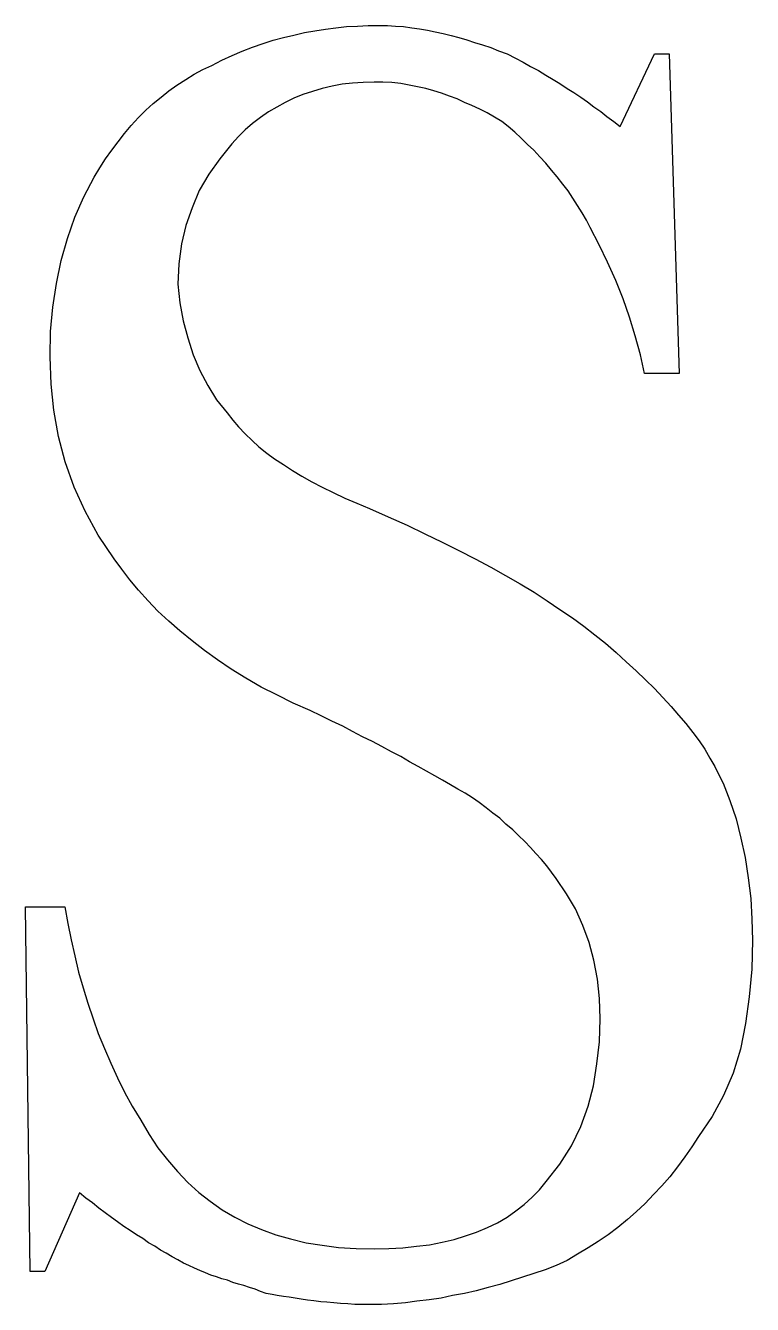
# Model space of a CAD drawing. Header units: millimetres. Extents: x 421 to 3085, y -1408 to 277.
# Drawn here: x 1821.278 to 1822.16, y -698.164 to -696.612 of the extents above; entities that cross this region are included whole.
import ezdxf

# ---------------------------------------------------------------- set-up
doc = ezdxf.new("R2010")
doc.units = ezdxf.units.MM

msp = doc.modelspace()

# ---------------------------------------------------------------- linework, layer by layer
at = {"color": 18, "linetype": 'Continuous', "true_color": 0x000000}
for p, q in [((1821.6162, -696.6198), (1821.6289, -696.6179)), ((1821.6289, -696.6179), (1821.6416, -696.616)), ((1821.6416, -696.616), (1821.6543, -696.6141)), ((1821.6543, -696.6141), (1821.6671, -696.6128)), ((1821.6671, -696.6128), (1821.6804, -696.6122)), ((1821.6804, -696.6122), (1821.6937, -696.6115)), ((1821.6937, -696.6115), (1821.7071, -696.6115)), ((1821.7071, -696.6115), (1821.7172, -696.6115)), ((1821.7172, -696.6115), (1821.7268, -696.6122)), ((1821.7268, -696.6122), (1821.7363, -696.6128)), ((1821.7363, -696.6128), (1821.7465, -696.6141)), ((1821.7465, -696.6141), (1821.756, -696.6153)), ((1821.756, -696.6153), (1821.7655, -696.6172)), ((1821.7655, -696.6172), (1821.775, -696.6191)), ((1821.5533, -696.6376), (1821.566, -696.6331)), ((1821.566, -696.6331), (1821.5781, -696.6293)), ((1821.5781, -696.6293), (1821.5908, -696.6261)), ((1821.5908, -696.6261), (1821.6035, -696.623)), ((1821.6035, -696.623), (1821.6162, -696.6198)), ((1821.775, -696.6191), (1821.7846, -696.6211)), ((1821.7846, -696.6211), (1821.7941, -696.6236)), ((1821.7941, -696.6236), (1821.8036, -696.6261)), ((1821.8036, -696.6261), (1821.8132, -696.6287)), ((1821.8132, -696.6287), (1821.8227, -696.6319)), ((1821.8227, -696.6319), (1821.8322, -696.635)), ((1821.5159, -696.6535), (1821.5286, -696.6477)), ((1821.5286, -696.6477), (1821.5406, -696.6427)), ((1821.5406, -696.6427), (1821.5533, -696.6376)), ((1821.8322, -696.635), (1821.8424, -696.6382)), ((1821.8424, -696.6382), (1821.8519, -696.642)), ((1821.8519, -696.642), (1821.8621, -696.6458)), ((1821.8621, -696.6458), (1821.8722, -696.6509)), ((1821.9993, -696.7341), (1822.0412, -696.6458)), ((1822.0412, -696.6458), (1822.059, -696.6458)), ((1822.059, -696.6458), (1822.0711, -697.034)), ((1821.493, -696.6649), (1821.5038, -696.6598)), ((1821.5038, -696.6598), (1821.5159, -696.6535)), ((1821.8722, -696.6509), (1821.8818, -696.656)), ((1821.8818, -696.656), (1821.8907, -696.6611)), ((1821.8907, -696.6611), (1821.9002, -696.6662)), ((1821.4612, -696.6839), (1821.472, -696.677)), ((1821.472, -696.677), (1821.4822, -696.6706)), ((1821.4822, -696.6706), (1821.493, -696.6649)), ((1821.9002, -696.6662), (1821.9091, -696.6719)), ((1821.9091, -696.6719), (1821.918, -696.677)), ((1821.918, -696.677), (1821.9262, -696.682)), ((1821.4422, -696.6986), (1821.4517, -696.6909)), ((1821.4517, -696.6909), (1821.4612, -696.6839)), ((1821.6143, -696.6954), (1821.6035, -696.6998)), ((1821.6258, -696.6916), (1821.6143, -696.6954)), ((1821.6378, -696.6878), (1821.6258, -696.6916)), ((1821.6499, -696.6852), (1821.6378, -696.6878)), ((1821.662, -696.6827), (1821.6499, -696.6852)), ((1821.6747, -696.6814), (1821.662, -696.6827)), ((1821.6874, -696.6808), (1821.6747, -696.6814)), ((1821.7007, -696.6801), (1821.6874, -696.6808)), ((1821.7115, -696.6801), (1821.7007, -696.6801)), ((1821.7223, -696.6808), (1821.7115, -696.6801)), ((1821.7331, -696.682), (1821.7223, -696.6808)), ((1821.7433, -696.6839), (1821.7331, -696.682)), ((1821.7534, -696.6859), (1821.7433, -696.6839)), ((1821.7636, -696.6878), (1821.7534, -696.6859)), ((1821.7731, -696.6909), (1821.7636, -696.6878)), ((1821.7827, -696.6935), (1821.7731, -696.6909)), ((1821.7922, -696.6973), (1821.7827, -696.6935)), ((1821.9262, -696.682), (1821.9351, -696.6878)), ((1821.9351, -696.6878), (1821.9434, -696.6928)), ((1821.9434, -696.6928), (1821.9516, -696.6986)), ((1821.4237, -696.7144), (1821.4326, -696.7062)), ((1821.4326, -696.7062), (1821.4422, -696.6986)), ((1821.5826, -696.7106), (1821.5724, -696.7163)), ((1821.5927, -696.7049), (1821.5826, -696.7106)), ((1821.6035, -696.6998), (1821.5927, -696.7049)), ((1821.8017, -696.7005), (1821.7922, -696.6973)), ((1821.8106, -696.7049), (1821.8017, -696.7005)), ((1821.8195, -696.7087), (1821.8106, -696.7049)), ((1821.829, -696.7132), (1821.8195, -696.7087)), ((1821.9516, -696.6986), (1821.9599, -696.7043)), ((1821.9599, -696.7043), (1821.9675, -696.71)), ((1821.9675, -696.71), (1821.9758, -696.7157)), ((1821.406, -696.7329), (1821.4149, -696.7233)), ((1821.4149, -696.7233), (1821.4237, -696.7144)), ((1821.5629, -696.7233), (1821.5533, -696.7303)), ((1821.5724, -696.7163), (1821.5629, -696.7233)), ((1821.8379, -696.7176), (1821.829, -696.7132)), ((1821.8468, -696.7227), (1821.8379, -696.7176)), ((1821.8557, -696.7278), (1821.8468, -696.7227)), ((1821.9758, -696.7157), (1821.9834, -696.7221)), ((1821.9834, -696.7221), (1821.9917, -696.7278)), ((1821.3977, -696.7424), (1821.406, -696.7329)), ((1821.5444, -696.7379), (1821.5362, -696.7462)), ((1821.5533, -696.7303), (1821.5444, -696.7379)), ((1821.8633, -696.7341), (1821.8557, -696.7278)), ((1821.8716, -696.7411), (1821.8633, -696.7341)), ((1821.8792, -696.7481), (1821.8716, -696.7411)), ((1821.9917, -696.7278), (1821.9993, -696.7341)), ((1821.3825, -696.7627), (1821.3901, -696.7526)), ((1821.3901, -696.7526), (1821.3977, -696.7424)), ((1821.5279, -696.7551), (1821.5133, -696.7735)), ((1821.5362, -696.7462), (1821.5279, -696.7551)), ((1821.8868, -696.7557), (1821.8792, -696.7481)), ((1821.8945, -696.7627), (1821.8868, -696.7557)), ((1821.3748, -696.7735), (1821.3825, -696.7627)), ((1821.9021, -696.771), (1821.8945, -696.7627)), ((1821.9091, -696.7786), (1821.9021, -696.771)), ((1821.3609, -696.7957), (1821.3678, -696.7843)), ((1821.3678, -696.7843), (1821.3748, -696.7735)), ((1821.5133, -696.7735), (1821.5, -696.7919)), ((1821.9161, -696.7869), (1821.9091, -696.7786)), ((1821.9231, -696.7951), (1821.9161, -696.7869)), ((1821.3482, -696.8193), (1821.3609, -696.7957)), ((1821.5, -696.7919), (1821.4885, -696.8116)), ((1821.93, -696.804), (1821.9231, -696.7951)), ((1821.9364, -696.8123), (1821.93, -696.804)), ((1821.3374, -696.844), (1821.3482, -696.8193)), ((1821.4885, -696.8116), (1821.4797, -696.8326)), ((1821.9421, -696.8212), (1821.9364, -696.8123)), ((1821.4797, -696.8326), (1821.472, -696.8542)), ((1821.9478, -696.8301), (1821.9421, -696.8212)), ((1821.9535, -696.8389), (1821.9478, -696.8301)), ((1821.3285, -696.8701), (1821.3374, -696.844)), ((1821.9586, -696.8478), (1821.9535, -696.8389)), ((1821.9631, -696.8567), (1821.9586, -696.8478)), ((1821.472, -696.8542), (1821.4669, -696.8764)), ((1821.9739, -696.8777), (1821.9631, -696.8567)), ((1821.3208, -696.8968), (1821.3285, -696.8701)), ((1821.4669, -696.8764), (1821.4638, -696.9006)), ((1821.984, -696.8987), (1821.9739, -696.8777)), ((1821.3151, -696.9247), (1821.3208, -696.8968)), ((1821.4638, -696.9006), (1821.4625, -696.9253)), ((1821.9942, -696.9209), (1821.984, -696.8987)), ((1821.3107, -696.9533), (1821.3151, -696.9247)), ((1821.4625, -696.9253), (1821.465, -696.9482)), ((1822.0031, -696.9431), (1821.9942, -696.9209)), ((1822.0107, -696.9654), (1822.0031, -696.9431)), ((1821.3081, -696.9831), (1821.3107, -696.9533)), ((1821.465, -696.9482), (1821.4689, -696.9698)), ((1821.4689, -696.9698), (1821.4746, -696.9908)), ((1822.0177, -696.9882), (1822.0107, -696.9654)), ((1821.3075, -697.0136), (1821.3081, -696.9831)), ((1822.0241, -697.0111), (1822.0177, -696.9882)), ((1821.4746, -696.9908), (1821.4809, -697.0111)), ((1821.3088, -697.0467), (1821.3075, -697.0136)), ((1821.4809, -697.0111), (1821.4892, -697.0302)), ((1822.0291, -697.034), (1822.0241, -697.0111)), ((1821.4892, -697.0302), (1821.4987, -697.0486)), ((1822.0711, -697.034), (1822.0291, -697.034)), ((1821.3119, -697.0784), (1821.3088, -697.0467)), ((1821.4987, -697.0486), (1821.5095, -697.0657)), ((1821.5095, -697.0657), (1821.5222, -697.0816)), ((1821.3177, -697.1102), (1821.3119, -697.0784)), ((1821.5222, -697.0816), (1821.5292, -697.0905)), ((1821.5292, -697.0905), (1821.5362, -697.0988)), ((1821.5362, -697.0988), (1821.5444, -697.107)), ((1821.3259, -697.1413), (1821.3177, -697.1102)), ((1821.5444, -697.107), (1821.5527, -697.1153)), ((1821.5527, -697.1153), (1821.561, -697.1229)), ((1821.561, -697.1229), (1821.5705, -697.1305)), ((1821.3367, -697.1718), (1821.3259, -697.1413)), ((1821.5705, -697.1305), (1821.58, -697.1375)), ((1821.58, -697.1375), (1821.5908, -697.1445)), ((1821.5908, -697.1445), (1821.6016, -697.1515)), ((1821.6016, -697.1515), (1821.6131, -697.1585)), ((1821.6131, -697.1585), (1821.6251, -697.1655)), ((1821.3501, -697.201), (1821.3367, -697.1718)), ((1821.6251, -697.1655), (1821.6378, -697.1718)), ((1821.6378, -697.1718), (1821.6512, -697.1782)), ((1821.6512, -697.1782), (1821.6651, -697.1852)), ((1821.6651, -697.1852), (1821.6798, -697.1915)), ((1821.6798, -697.1915), (1821.695, -697.1979)), ((1821.3659, -697.2303), (1821.3501, -697.201)), ((1821.695, -697.1979), (1821.7179, -697.208)), ((1821.7179, -697.208), (1821.7407, -697.2182)), ((1821.7407, -697.2182), (1821.7623, -697.2284)), ((1821.385, -697.2588), (1821.3659, -697.2303)), ((1821.7623, -697.2284), (1821.7833, -697.2385)), ((1821.7833, -697.2385), (1821.8036, -697.2487)), ((1821.8036, -697.2487), (1821.8233, -697.2588)), ((1821.3945, -697.2716), (1821.385, -697.2588)), ((1821.8233, -697.2588), (1821.8424, -697.269)), ((1821.8424, -697.269), (1821.8602, -697.2792)), ((1821.4041, -697.2843), (1821.3945, -697.2716)), ((1821.4149, -697.297), (1821.4041, -697.2843)), ((1821.8602, -697.2792), (1821.878, -697.2893)), ((1821.4263, -697.3097), (1821.4149, -697.297)), ((1821.878, -697.2893), (1821.8951, -697.2995)), ((1821.8951, -697.2995), (1821.911, -697.3097)), ((1821.4384, -697.3224), (1821.4263, -697.3097)), ((1821.911, -697.3097), (1821.9262, -697.3205)), ((1821.4517, -697.3344), (1821.4384, -697.3224)), ((1821.9262, -697.3205), (1821.9415, -697.3306)), ((1821.9415, -697.3306), (1821.9555, -697.3408)), ((1821.465, -697.3465), (1821.4517, -697.3344)), ((1821.4797, -697.3586), (1821.465, -697.3465)), ((1821.9555, -697.3408), (1821.9688, -697.351)), ((1821.4949, -697.37), (1821.4797, -697.3586)), ((1821.9688, -697.351), (1821.9815, -697.3611)), ((1821.9815, -697.3611), (1821.9948, -697.3726)), ((1821.5108, -697.3814), (1821.4949, -697.37)), ((1821.9948, -697.3726), (1822.0069, -697.384)), ((1821.5273, -697.3929), (1821.5108, -697.3814)), ((1821.5451, -697.4037), (1821.5273, -697.3929)), ((1822.0069, -697.384), (1822.019, -697.3948)), ((1821.5635, -697.4145), (1821.5451, -697.4037)), ((1822.019, -697.3948), (1822.0304, -697.4056)), ((1822.0304, -697.4056), (1822.0412, -697.4164)), ((1821.5826, -697.424), (1821.5635, -697.4145)), ((1821.6023, -697.4342), (1821.5826, -697.424)), ((1822.0412, -697.4164), (1822.0514, -697.4272)), ((1821.6232, -697.4431), (1821.6023, -697.4342)), ((1822.0514, -697.4272), (1822.0615, -697.438)), ((1822.0615, -697.438), (1822.0704, -697.4488)), ((1821.6366, -697.4494), (1821.6232, -697.4431)), ((1821.6493, -697.4558), (1821.6366, -697.4494)), ((1821.6626, -697.4621), (1821.6493, -697.4558)), ((1822.0704, -697.4488), (1822.0793, -697.4589)), ((1821.6747, -697.4685), (1821.6626, -697.4621)), ((1821.6867, -697.4748), (1821.6747, -697.4685)), ((1822.0793, -697.4589), (1822.0876, -697.4697)), ((1822.0876, -697.4697), (1822.0952, -697.4799)), ((1821.6988, -697.4805), (1821.6867, -697.4748)), ((1821.7102, -697.4869), (1821.6988, -697.4805)), ((1821.7217, -697.4933), (1821.7102, -697.4869)), ((1822.0952, -697.4799), (1822.1022, -697.4901)), ((1821.7331, -697.499), (1821.7217, -697.4933)), ((1821.7439, -697.5053), (1821.7331, -697.499)), ((1822.1022, -697.4901), (1822.1085, -697.5009)), ((1822.1085, -697.5009), (1822.1143, -697.511)), ((1821.7541, -697.511), (1821.7439, -697.5053)), ((1821.7642, -697.5168), (1821.7541, -697.511)), ((1821.7744, -697.5225), (1821.7642, -697.5168)), ((1822.1143, -697.511), (1822.1193, -697.5212)), ((1821.7839, -697.5276), (1821.7744, -697.5225)), ((1821.7935, -697.5333), (1821.7839, -697.5276)), ((1821.8024, -697.5384), (1821.7935, -697.5333)), ((1822.1193, -697.5212), (1822.1244, -697.5314)), ((1822.1244, -697.5314), (1822.1327, -697.5523)), ((1821.8113, -697.5434), (1821.8024, -697.5384)), ((1821.8201, -697.5492), (1821.8113, -697.5434)), ((1821.8284, -697.5549), (1821.8201, -697.5492)), ((1821.8367, -697.5612), (1821.8284, -697.5549)), ((1821.8449, -697.5676), (1821.8367, -697.5612)), ((1822.1327, -697.5523), (1822.1403, -697.5746)), ((1821.8532, -697.5739), (1821.8449, -697.5676)), ((1821.8608, -697.5809), (1821.8532, -697.5739)), ((1822.1403, -697.5746), (1822.146, -697.5981)), ((1821.8691, -697.5879), (1821.8608, -697.5809)), ((1821.876, -697.5949), (1821.8691, -697.5879)), ((1821.8837, -697.6019), (1821.876, -697.5949)), ((1821.8907, -697.6095), (1821.8837, -697.6019)), ((1821.897, -697.6165), (1821.8907, -697.6095)), ((1822.146, -697.5981), (1822.1511, -697.6216)), ((1821.904, -697.6241), (1821.897, -697.6165)), ((1821.9104, -697.6317), (1821.904, -697.6241)), ((1822.1511, -697.6216), (1822.1549, -697.6463)), ((1821.9161, -697.6394), (1821.9104, -697.6317)), ((1821.9218, -697.647), (1821.9161, -697.6394)), ((1821.9345, -697.6654), (1821.9218, -697.647)), ((1822.1549, -697.6463), (1822.1581, -697.6711)), ((1821.9453, -697.6838), (1821.9345, -697.6654)), ((1822.1581, -697.6711), (1822.1594, -697.6965)), ((1821.2776, -697.6813), (1821.3253, -697.6813)), ((1821.2834, -698.124), (1821.2776, -697.6813)), ((1821.3253, -697.6813), (1821.3291, -697.7016)), ((1821.9542, -697.7042), (1821.9453, -697.6838)), ((1821.3291, -697.7016), (1821.3329, -697.7213)), ((1821.9618, -697.7245), (1821.9542, -697.7042)), ((1822.1594, -697.6965), (1822.16, -697.7219)), ((1821.3329, -697.7213), (1821.3374, -697.741)), ((1821.9675, -697.7461), (1821.9618, -697.7245)), ((1822.16, -697.7219), (1822.1594, -697.7569)), ((1821.3374, -697.741), (1821.3418, -697.7607)), ((1821.972, -697.769), (1821.9675, -697.7461)), ((1821.3418, -697.7607), (1821.3475, -697.7798)), ((1822.1594, -697.7569), (1822.1562, -697.7906)), ((1821.3475, -697.7798), (1821.3532, -697.7982)), ((1821.9745, -697.7925), (1821.972, -697.769)), ((1821.9751, -697.8172), (1821.9745, -697.7925)), ((1822.1562, -697.7906), (1822.1517, -697.8229)), ((1821.3532, -697.7982), (1821.3596, -697.8172)), ((1821.3596, -697.8172), (1821.3659, -697.835)), ((1821.9745, -697.8452), (1821.9751, -697.8172)), ((1822.1517, -697.8229), (1822.1454, -697.8541)), ((1821.3659, -697.835), (1821.3736, -697.8534)), ((1821.3736, -697.8534), (1821.3812, -697.8712)), ((1821.9713, -697.8719), (1821.9745, -697.8452)), ((1822.1454, -697.8541), (1822.1365, -697.8833)), ((1821.3812, -697.8712), (1821.3894, -697.889)), ((1821.9669, -697.8985), (1821.9713, -697.8719)), ((1821.3894, -697.889), (1821.3977, -697.9062)), ((1822.1365, -697.8833), (1822.1251, -697.9106)), ((1821.3977, -697.9062), (1821.4072, -697.9233)), ((1821.9605, -697.9233), (1821.9669, -697.8985)), ((1822.1251, -697.9106), (1822.1111, -697.936)), ((1821.4072, -697.9233), (1821.4174, -697.9405)), ((1821.9516, -697.9481), (1821.9605, -697.9233)), ((1822.1111, -697.936), (1822.0946, -697.9602)), ((1821.4174, -697.9405), (1821.4276, -697.9576)), ((1821.9402, -697.9716), (1821.9516, -697.9481)), ((1821.4276, -697.9576), (1821.4384, -697.9741)), ((1822.0946, -697.9602), (1822.0863, -697.9728)), ((1821.4384, -697.9741), (1821.4498, -697.9887)), ((1821.9262, -697.9938), (1821.9402, -697.9716)), ((1822.0863, -697.9728), (1822.0781, -697.9849)), ((1821.4498, -697.9887), (1821.4619, -698.0027)), ((1821.9097, -698.0148), (1821.9262, -697.9938)), ((1822.0692, -697.997), (1822.0596, -698.0091)), ((1822.0781, -697.9849), (1822.0692, -697.997)), ((1821.4619, -698.0027), (1821.4746, -698.016)), ((1821.9015, -698.0249), (1821.9097, -698.0148)), ((1822.0596, -698.0091), (1822.0501, -698.0199)), ((1821.3431, -698.0287), (1821.3011, -698.124)), ((1821.3507, -698.0351), (1821.3431, -698.0287)), ((1821.4746, -698.016), (1821.4879, -698.0281)), ((1821.4879, -698.0281), (1821.5019, -698.0389)), ((1821.8926, -698.0338), (1821.9015, -698.0249)), ((1822.0399, -698.0306), (1822.0298, -698.0414)), ((1822.0501, -698.0199), (1822.0399, -698.0306)), ((1821.359, -698.0408), (1821.3507, -698.0351)), ((1821.3666, -698.0472), (1821.359, -698.0408)), ((1821.5019, -698.0389), (1821.5165, -698.0491)), ((1821.8729, -698.0503), (1821.883, -698.0427)), ((1821.883, -698.0427), (1821.8926, -698.0338)), ((1822.0298, -698.0414), (1822.019, -698.0516)), ((1821.3742, -698.0529), (1821.3666, -698.0472)), ((1821.3818, -698.0586), (1821.3742, -698.0529)), ((1821.3894, -698.0637), (1821.3818, -698.0586)), ((1821.5165, -698.0491), (1821.5317, -698.058)), ((1821.5317, -698.058), (1821.5476, -698.0662)), ((1821.8506, -698.065), (1821.8621, -698.058)), ((1821.8621, -698.058), (1821.8729, -698.0503)), ((1822.0082, -698.0611), (1821.9967, -698.0707)), ((1822.019, -698.0516), (1822.0082, -698.0611)), ((1821.3971, -698.0694), (1821.3894, -698.0637)), ((1821.4047, -698.0745), (1821.3971, -698.0694)), ((1821.4123, -698.0796), (1821.4047, -698.0745)), ((1821.5476, -698.0662), (1821.5641, -698.0732)), ((1821.5641, -698.0732), (1821.5813, -698.0796)), ((1821.8119, -698.0808), (1821.8252, -698.0764)), ((1821.8252, -698.0764), (1821.8386, -698.0707)), ((1821.8386, -698.0707), (1821.8506, -698.065)), ((1821.9967, -698.0707), (1821.9847, -698.0796)), ((1821.4199, -698.084), (1821.4123, -698.0796)), ((1821.4269, -698.0891), (1821.4199, -698.084)), ((1821.4345, -698.0935), (1821.4269, -698.0891)), ((1821.5813, -698.0796), (1821.5991, -698.0846)), ((1821.5991, -698.0846), (1821.6181, -698.0891)), ((1821.6181, -698.0891), (1821.6378, -698.0923)), ((1821.6378, -698.0923), (1821.6575, -698.0948)), ((1821.7522, -698.0935), (1821.7681, -698.0916)), ((1821.7681, -698.0916), (1821.7833, -698.0885)), ((1821.7833, -698.0885), (1821.7979, -698.0853)), ((1821.7979, -698.0853), (1821.8119, -698.0808)), ((1821.9726, -698.0878), (1821.9605, -698.0954)), ((1821.9847, -698.0796), (1821.9726, -698.0878)), ((1821.4415, -698.098), (1821.4345, -698.0935)), ((1821.4485, -698.1018), (1821.4415, -698.098)), ((1821.4555, -698.1062), (1821.4485, -698.1018)), ((1821.4625, -698.1101), (1821.4555, -698.1062)), ((1821.6575, -698.0948), (1821.6791, -698.0961)), ((1821.6791, -698.0961), (1821.7007, -698.0967)), ((1821.7007, -698.0967), (1821.7185, -698.0961)), ((1821.7185, -698.0961), (1821.7357, -698.0954)), ((1821.7357, -698.0954), (1821.7522, -698.0935)), ((1821.9478, -698.1031), (1821.9351, -698.1107)), ((1821.9605, -698.0954), (1821.9478, -698.1031)), ((1821.4695, -698.1139), (1821.4625, -698.1101)), ((1821.4758, -698.117), (1821.4695, -698.1139)), ((1821.4828, -698.1202), (1821.4758, -698.117)), ((1821.4892, -698.1228), (1821.4828, -698.1202)), ((1821.4962, -698.1259), (1821.4892, -698.1228)), ((1821.9084, -698.1221), (1821.8945, -698.1266)), ((1821.9218, -698.117), (1821.9084, -698.1221)), ((1821.9351, -698.1107), (1821.9218, -698.117)), ((1821.3011, -698.124), (1821.2834, -698.124)), ((1821.5025, -698.1285), (1821.4962, -698.1259)), ((1821.5095, -698.1304), (1821.5025, -698.1285)), ((1821.5159, -698.1329), (1821.5095, -698.1304)), ((1821.5228, -698.1348), (1821.5159, -698.1329)), ((1821.5292, -698.1374), (1821.5228, -698.1348)), ((1821.5362, -698.1393), (1821.5292, -698.1374)), ((1821.5425, -698.1412), (1821.5362, -698.1393)), ((1821.8672, -698.1355), (1821.8532, -698.1399)), ((1821.8811, -698.131), (1821.8672, -698.1355)), ((1821.8945, -698.1266), (1821.8811, -698.131)), ((1821.5495, -698.1437), (1821.5425, -698.1412)), ((1821.5565, -698.1456), (1821.5495, -698.1437)), ((1821.5629, -698.1482), (1821.5565, -698.1456)), ((1821.5699, -698.1507), (1821.5629, -698.1482)), ((1821.5768, -698.152), (1821.5699, -698.1507)), ((1821.5832, -698.1533), (1821.5768, -698.152)), ((1821.5908, -698.1545), (1821.5832, -698.1533)), ((1821.5978, -698.1552), (1821.5908, -698.1545)), ((1821.796, -698.1533), (1821.782, -698.1564)), ((1821.8106, -698.1507), (1821.796, -698.1533)), ((1821.8246, -698.1475), (1821.8106, -698.1507)), ((1821.8392, -698.1437), (1821.8246, -698.1475)), ((1821.8532, -698.1399), (1821.8392, -698.1437)), ((1821.6048, -698.1564), (1821.5978, -698.1552)), ((1821.6124, -698.1577), (1821.6048, -698.1564)), ((1821.62, -698.159), (1821.6124, -698.1577)), ((1821.6277, -698.1596), (1821.62, -698.159)), ((1821.6359, -698.1609), (1821.6277, -698.1596)), ((1821.6435, -698.1615), (1821.6359, -698.1609)), ((1821.6518, -698.1621), (1821.6435, -698.1615)), ((1821.6601, -698.1628), (1821.6518, -698.1621)), ((1821.669, -698.1634), (1821.6601, -698.1628)), ((1821.6772, -698.1641), (1821.669, -698.1634)), ((1821.6861, -698.1641), (1821.6772, -698.1641)), ((1821.695, -698.1641), (1821.6861, -698.1641)), ((1821.7096, -698.1641), (1821.695, -698.1641)), ((1821.7242, -698.1634), (1821.7096, -698.1641)), ((1821.7388, -698.1621), (1821.7242, -698.1634)), ((1821.7528, -698.1602), (1821.7388, -698.1621)), ((1821.7674, -698.1583), (1821.7528, -698.1602)), ((1821.782, -698.1564), (1821.7674, -698.1583))]:
    msp.add_line(p, q, dxfattribs=at)

doc.saveas('drawing.dxf')
